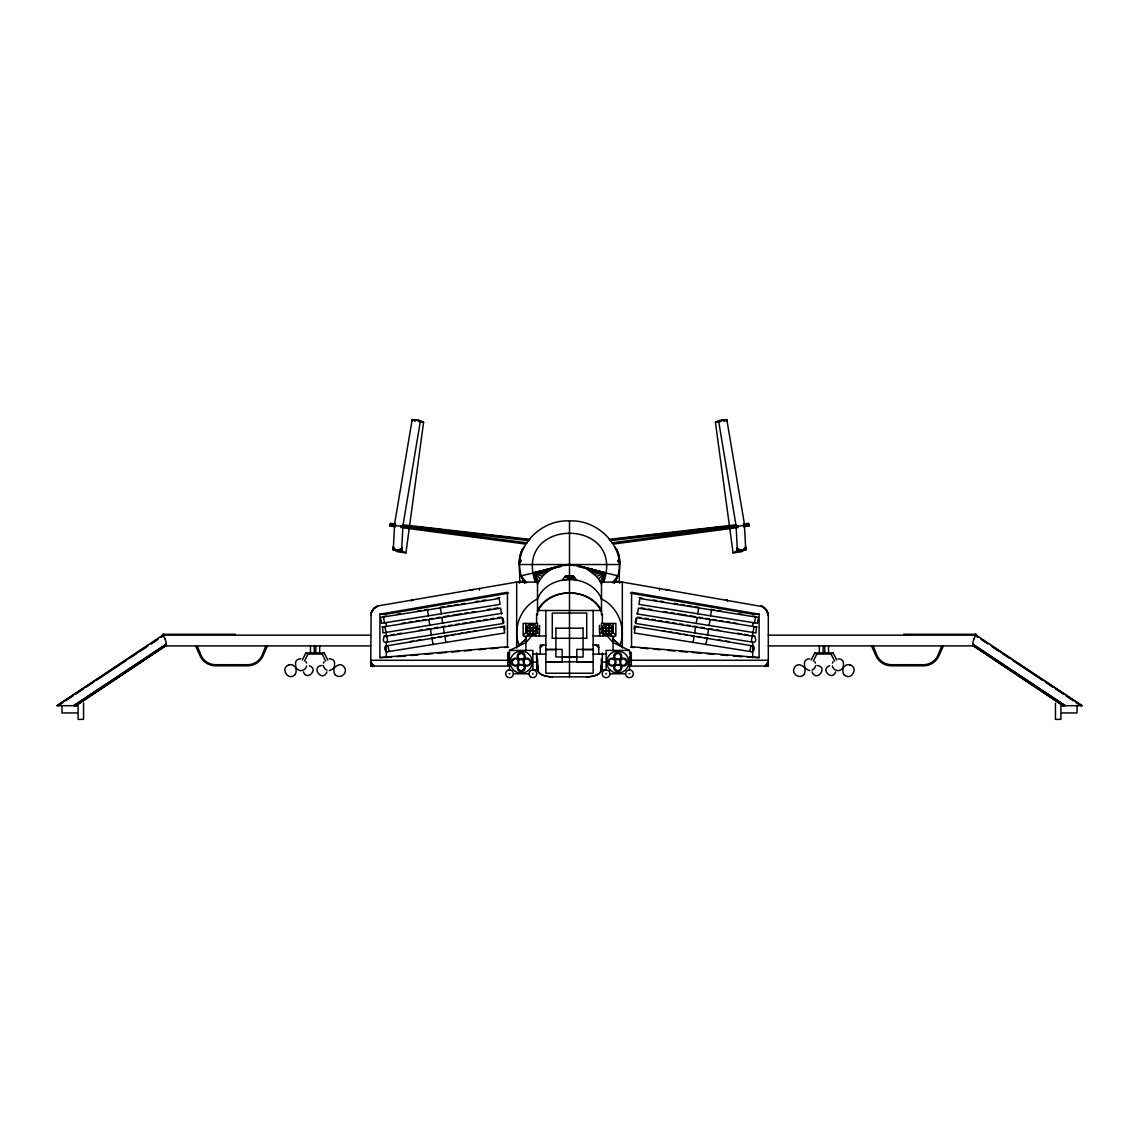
<?xml version="1.0" encoding="UTF-8"?>
<svg xmlns="http://www.w3.org/2000/svg" width="1139" height="1139" viewBox="0 0 1139 1139"><rect width="100%" height="100%" fill="white"/><g stroke="black" fill="none" stroke-linecap="round" stroke-linejoin="round"><path stroke-width="1.5" d="M973.105 645.898L972.749 643.962A10.564 1.509 -73.5 0 1 972.991 642.069L973.902 638.993M748.736 526.019L748.722 524.723L743.454 525.321L748.907 524.695M614.633 546.834C623.033 556.814 618.121 571.593 619.573 583.239M390.093 524.695L395.532 525.421L390.278 524.723L390.307 526.104M402.693 525.748A4.243 1.011 6.8 0 1 397.796 525.862A4.243 1.011 6.8 0 1 394.521 524.381L412.176 419.622L420.362 420.718L423.58 422.327L405.925 552.899L401.611 550.735L401.768 547.631M405.925 552.899L397.596 551.789L393.268 549.624L393.439 546.521M736.307 525.748A4.243 1.011 -6.8 0 0 741.204 525.862A4.243 1.011 -6.8 0 0 744.479 524.381L726.824 419.622L718.638 420.718L715.42 422.327L733.075 552.899L737.389 550.735L737.232 547.631M402.864 527.215L401.611 550.735L393.268 549.624L394.535 526.104M165.895 645.898L166.251 643.962A10.564 1.509 73.5 0 0 166.009 642.069L165.098 638.993M401.668 548.016L401.611 550.735L393.268 549.624L393.396 546.905M519.427 583.239C520.879 571.593 515.967 556.814 524.367 546.834M733.075 552.899L741.404 551.789L745.732 549.624L745.561 546.521M306.619 665.916L306.59 666.201A5.909 5.909 0 0 1 303.842 669.789L303.301 670.017M509.048 673.79L509.987 673.79M629.013 673.79L629.952 673.79M815.538 665.689L815.481 666.201A5.909 5.909 0 0 1 812.719 669.789L811.979 670.102M401.483 548.372L401.611 550.735L393.268 549.624L393.439 547.289M603.741 582.086C626.037 516.992 512.963 516.992 535.259 582.086M614.305 583.296C632.131 553.654 600.808 518.8 569.5 520.979C538.192 518.8 506.869 553.654 524.695 583.296M718.837 422.327L722.994 420.063L727.123 421.003M634.067 629.269L634.537 626.336L638.039 626.906M635.178 622.72L635.889 618.335M635.291 627.119L634.338 632.985L750.387 651.551C754.531 654.042 755.969 644.589 751.341 645.685L634.537 626.336M756.51 626.55L755.969 632.928L637.47 613.992L638.409 608.126L756.979 627.062M693.11 642.481L694.064 636.616M697.694 613.878L698.648 608.012M694.705 633.013L695.658 627.148M696.242 623.489L697.196 617.623M705.981 644.532L706.92 638.68M710.551 615.928L711.505 610.077M707.561 635.064L708.515 629.198M709.099 625.539L710.053 619.687M749.96 651.48L750.9 645.614M751.541 642.012C751.356 626.407 760.895 644.888 751.541 642.012L635.932 623.517L636.872 617.651L752.495 636.146M753.078 632.487L754.032 626.621M754.531 622.876L755.484 617.011M758.218 618.918L757.321 623.289L638.922 604.382L639.862 598.516L758.446 617.452M411.877 421.003L412.318 419.622M412.147 420.604L412.532 419.636M412.389 420.433L412.802 419.665M420.163 422.327L417.629 420.277M419.608 421.402L419.75 420.604M420.02 421.871L420.02 420.647M745.604 546.905L745.732 549.624L737.389 550.735L737.517 548.372M537.508 658.726L537.964 670.985A8.101 8.101 0 0 0 542.378 675.014A28.546 28.546 0 0 0 552.486 676.865L586.514 676.865A28.361 28.133 0 0 0 596.622 675.014A8.13 8.058 0 0 0 601.036 670.985L601.492 658.726M573.017 579.31L576.476 579.822L574.455 577.089A2.492 2.492 0 0 0 573.672 576.405L573.088 576.149A3.004 3.004 0 0 0 572.219 576.021L566.781 576.021A3.004 3.004 0 0 0 565.912 576.149L565.328 576.405A2.492 2.492 0 0 0 564.545 577.089L562.524 579.822L573.672 579.082M736.136 527.215L737.389 550.735L743.496 549.553L745.561 547.289M619.616 561.37L618.349 561.684L619.331 558.224M396.514 549.881L393.268 549.624L393.553 547.674M619.83 645.329C627.176 628.059 617.295 605.934 601.121 598.843M765.18 665.902L768.312 665.902C760.952 667.995 768.825 663.809 768.312 660.278L631.12 660.278M601.492 614.889L601.492 584.35L605.179 572.846L576.476 565.271L569.5 564.531L562.524 565.271L533.821 572.846L537.508 584.35L537.508 614.889M744.465 526.104L745.732 549.624L737.389 550.735L737.759 548.699M323.519 663.14L324.117 661.716M326.921 671.91C322.593 682.959 310.135 666.856 321.91 665.447M832.41 663.14L833.008 661.716M835.613 671.853C832.282 681.592 819.838 669.134 829.562 665.817M267.523 645.898L263.038 655.85A16.914 16.914 0 0 1 247.619 665.802L215.47 665.802A16.914 16.914 0 0 1 200.065 655.85L195.566 645.898M943.434 645.898L938.935 655.85A16.914 16.914 0 0 1 923.53 665.802L891.381 665.802A16.914 16.914 0 0 1 875.962 655.85L871.477 645.898M537.508 584.35C541.224 575.195 549.81 568.745 559.135 566.083M519.384 561.37L520.651 561.684L521.306 560.317M537.508 598.858C548.343 573.116 590.657 573.116 601.492 598.858M537.508 611.899C548.557 587.183 589.276 586.585 601.492 610.504L537.508 610.504C549.724 586.599 590.443 587.183 601.492 611.899M302.319 660.079L305.85 652.989L324.259 652.989L327.804 660.079M304.426 661.133L307.971 654.042L322.138 654.042L324.259 652.989M811.196 660.079L814.741 652.989L833.15 652.989L836.681 660.079M813.317 661.133L816.862 654.042L831.029 654.042L833.15 652.989M614.263 582.912L617.879 575.793L577.63 566.425M601.492 584.35L600.196 581.588L605.179 572.846L573.017 564.745M396.002 549.738L393.268 549.624L393.724 548.044M740.848 550.023L737.389 550.735L738.428 549.283L741.389 550.037M294.83 674.758C299.101 669.946 290.616 659.509 300.881 658.769M803.721 674.758C807.992 669.946 799.507 659.509 809.772 658.769M612.412 582.741L617.879 575.793M531.699 635.961L525.919 642.595L509.517 650.412L509.517 655.395L508.606 655.395L508.606 656.947L509.517 656.947L509.517 658.627L508.606 658.627L508.606 660.15L509.517 660.15L509.517 669.889M572.219 576.021L569.5 579.082L565.328 576.405M382.49 626.55L383.031 632.928L502.271 613.209M503.709 627.119L504.662 632.985L388.613 651.551C384.498 654.057 382.932 644.489 387.659 645.685L504.463 626.336L504.933 629.269M397.611 550.037L401.241 548.699M540.242 647.82L543.047 645.016M525.919 638.979L517.846 646.454L525.919 639.15M600.196 581.588L598.573 578.954L605.179 572.846L579.865 566.083M395.048 549.311L393.268 549.624L394.279 548.742L395.504 549.553M737.332 548.016L737.389 550.735L738.841 549.525M573.088 576.149L569.5 579.082L565.514 576.306M294.802 674.772C287.925 681.635 279.71 667.426 289.092 664.891M803.693 674.772C799.194 679.656 790.85 673.22 794.424 667.625C799.507 660.036 804.647 669.433 809.772 670.586M573.487 576.306L569.5 579.082L565.912 576.149M61.99 705.696L61.99 712.943L78.107 712.943L78.107 705.696L56.95 705.696L162.706 635.163L370.688 635.163M58.374 705.696L62.773 702.749M65.72 700.798L73.067 695.901M76 693.936L83.346 689.038M86.279 687.073L93.626 682.176M96.559 680.225L125.945 660.634M130.344 657.687L136.224 653.772M140.624 650.825L146.504 646.909M156.783 640.061L150.903 643.976L158.25 639.022M166.251 643.962L73.693 705.696L166.28 644.46M75.131 705.696L166.294 644.902M75.644 705.696L166.266 645.258M76.014 705.696L166.209 645.542M56.95 705.696L147.985 645.785M573.672 576.405L569.5 579.082L566.781 576.021M740.307 549.98L737.389 550.735L739.296 549.724M723.749 421.216L726.896 419.636L718.567 420.747L736.036 525.52A4.243 1.011 -6.8 0 0 736.164 525.634M411.293 600.652L413.215 599.854L411.293 600.652A11.077 10.778 80.3 0 1 413.201 599.854M586.258 568.56L596.637 576.476L605.179 572.846L583.14 567.179M535.074 630.864L536.27 629.298L535.074 627.717M603.926 627.717L602.73 629.298L603.926 630.864M393.268 549.624L394.635 549.041M737.389 550.735L739.781 549.881M565.983 564.745L533.821 572.846L538.804 581.588M540.427 578.954L533.821 572.846L555.86 567.179M524.737 582.912L521.121 575.793L561.37 566.425M564.617 565.656L569.5 564.531L575.978 565.271M542.363 576.476L533.821 572.846L552.742 568.56M537.508 582.086L516.679 582.086L378.248 605.863L373.834 608.525L371.129 612.996L370.688 666.059L509.589 666.059M379.913 614.177L507.453 592.266L507.453 646.738L379.913 657.616L379.913 614.177L386.306 614.177L508.606 593.163M544.584 574.17L533.821 572.846L549.81 570.198M382.775 616.655L386.278 616.085M396.756 614.391L400.259 613.836M417.728 611.002L421.231 610.447M424.719 609.878L428.221 609.308M440.451 607.329L443.954 606.774M447.442 606.204L450.944 605.635M454.433 605.08L457.935 604.51M461.423 603.941L464.926 603.385M475.404 601.691L478.907 601.121M482.395 600.552L485.897 599.997M496.376 598.302L499.879 597.733M401.711 623.446L405.199 622.876M408.702 622.307L412.19 621.752M415.692 621.182L419.18 620.613M422.683 620.057L426.171 619.488M429.674 618.918L433.176 618.363M436.664 617.794L440.167 617.224M443.655 616.669L448.894 615.815M452.397 615.245L461.138 613.836M464.627 613.28L468.129 612.711M471.617 612.141L475.12 611.586M487.35 609.607L490.838 609.038M494.34 608.468L497.828 607.913M384.028 636.075L387.516 635.505M391.019 634.936L394.507 634.38M398.009 633.811L401.498 633.241M418.981 630.422L422.469 629.853M425.972 629.298L429.46 628.728M434.714 627.874L438.202 627.318M441.704 626.749L445.192 626.179M448.695 625.624L452.183 625.055M455.685 624.485L459.174 623.93M462.676 623.36L466.164 622.791M469.667 622.236L473.155 621.666M476.657 621.097L480.145 620.541M483.648 619.972L487.136 619.402M490.638 618.847L494.127 618.278M497.629 617.708L501.117 617.153M410.083 641.584L413.571 641.029M417.073 640.46L420.562 639.89M431.055 638.196L434.543 637.626M438.045 637.071L441.533 636.502M445.036 635.932L448.524 635.377M452.026 634.807L455.515 634.238M459.017 633.683L462.505 633.113M466.008 632.544L469.51 631.988M472.998 631.419L476.501 630.849M500.961 626.906L504.463 626.336M386.505 636.146L502.128 617.651L503.068 623.517L387.459 642.012C378.134 644.859 387.616 626.436 387.459 642.012M566.709 576.861L572.291 576.861M715.42 422.327L718.752 421.871M611.842 542.876L738.2 526.118M613.75 544.001L738.172 527.499M743.44 526.802L748.907 525.933M531.714 624.428L531.201 624.485A1.951 1.951 0 0 0 529.834 625.866L529.763 626.365A1.951 1.951 0 0 0 530.731 628.059L532.682 628.059A1.951 1.951 0 0 0 533.664 626.365L533.593 625.895A1.951 1.951 0 0 0 532.212 624.485L531.714 624.827M528.311 627.404L528.795 627.347A1.951 1.951 0 0 1 530.475 628.315L530.475 630.266A1.951 1.951 0 0 1 528.795 631.234L528.311 631.177M289.121 664.877C295.086 662.884 296.453 672.38 302.405 670.373M531.714 633.825L533.266 632.629A1.623 1.623 0 0 0 532.525 630.821L530.902 630.821A1.623 1.623 0 0 0 530.148 632.629L531.714 634.167M607.286 624.428L606.788 624.485A1.951 1.951 0 0 0 605.407 625.866L605.336 626.365A1.951 1.951 0 0 0 606.318 628.059L608.269 628.059A1.951 1.951 0 0 0 609.237 626.365L609.18 625.895A1.951 1.951 0 0 0 607.799 624.485L607.286 624.827M603.941 627.717L605.777 628.472L605.777 630.109A1.637 1.637 0 0 1 603.941 630.864M610.689 631.177L610.205 631.234A1.951 1.951 0 0 1 608.525 630.266L608.525 628.315A1.951 1.951 0 0 1 610.205 627.347L610.689 627.404M329.228 670.586C334.353 669.433 339.493 660.036 344.576 667.625C348.15 673.22 339.806 679.656 335.307 674.772M607.286 633.825L608.852 632.629A1.623 1.623 0 0 0 608.098 630.821L606.475 630.821A1.623 1.623 0 0 0 605.734 632.629L607.286 634.167M382.078 627.062L500.591 608.126L501.53 613.992M594.416 574.17L605.179 572.846L589.19 570.198M609.137 539.373L736.378 524.752M743.411 523.94L748.907 523.314L748.907 526.076M612.682 539.388L619.701 538.576M623.204 538.178L630.223 537.38M633.725 536.967L638.993 536.369M642.496 535.971L649.515 535.159M653.017 534.761L660.036 533.949M663.539 533.55L668.792 532.938M672.309 532.539L679.314 531.728M682.831 531.329L689.835 530.518M693.352 530.119L709.127 528.311M712.63 527.898L719.649 527.101M609.806 540.683L738.172 525.933M563.022 565.271L569.5 564.531L574.383 565.656M380.554 617.452L499.138 598.516L500.078 604.382L381.565 623.304L380.782 618.918M379.913 657.616L391.617 657.16M396.927 656.705L405.783 655.95M411.108 655.495L418.184 654.897M425.274 654.284L432.364 653.686M437.675 653.231L446.531 652.476M451.841 652.021L458.932 651.423M464.242 650.967L471.332 650.369M478.423 649.757L485.499 649.159M490.824 648.703L497.9 648.091M504.99 647.493L508.535 647.194M742.486 549.881L745.732 549.624L745.447 547.674M533.821 572.846L547.076 572.077M742.998 549.738L745.732 549.624L745.276 548.044M519.427 581.417L524.353 581.417M614.647 581.417L619.573 581.417M601.492 582.086L622.321 582.086L762.674 606.66L766.504 610.148L768.312 615.074L768.312 666.059M469.752 590.144L473.739 589.461M669.248 590.144L665.261 589.461M537.508 613.85L536.611 613.85L536.611 623.218M601.492 613.85L602.389 613.85L602.389 623.218M747.383 657.16L759.087 657.616L759.087 614.177L752.694 614.177L630.394 593.163M555.917 628.201L583.083 628.201M537.551 629.298L539.502 629.298M599.498 629.298L601.449 629.298M527.813 635.135L535.601 635.135M603.399 635.135L611.187 635.135M768.312 635.163L976.294 635.163L1082.05 705.696L1060.893 705.696L1060.893 712.943L1077.01 712.943L1077.01 705.696M545.852 635.961L525.919 635.961L525.919 650.412M593.148 635.961L613.081 635.961L613.081 650.412M552.287 638.281L586.713 638.281M545.852 645.016L540.242 645.016L540.242 654.085M593.148 645.016L598.758 645.016L598.758 654.085M164.13 645.898L370.688 645.898M768.312 645.898L974.87 645.898M545.852 649.486L562.153 649.387L562.153 661.958L545.852 661.958M593.148 649.486L576.847 649.387L576.847 661.958L593.148 661.958M545.852 649.572L555.917 649.572M583.083 649.572L593.148 649.572M509.517 650.412L532.895 650.412L532.895 669.889M629.483 669.889L629.483 660.15L630.394 660.15L630.394 658.627L629.483 658.627L629.483 656.947L630.394 656.947L629.483 650.412L606.105 650.412L606.105 669.889M509.517 652.433L507.709 652.433L507.709 665.119L509.517 665.119M629.483 652.433L631.291 652.433L631.291 665.119L629.483 665.119M507.709 654.185L508.606 654.185M532.283 654.085L545.852 654.085M593.148 654.085L606.717 654.085M630.394 654.185L631.291 654.185M562.153 656.89L576.847 656.89M507.709 657.815L508.606 657.815M630.394 657.815L631.291 657.815M537.508 659.994L536.611 659.994L536.611 652.889M601.492 659.994L602.389 659.994M507.88 660.278L370.688 660.278C370.175 663.823 378.048 667.938 370.688 666.016L373.82 665.902M507.709 661.674L509.517 661.674M545.852 661.873L593.148 661.873M629.483 661.674L631.291 661.674M532.895 662.101L536.782 662.101M602.218 662.101L606.105 662.101M370.688 662.756L371.556 662.756M767.444 662.756L768.312 662.756M370.688 663.439L371.855 663.439M767.145 663.439L768.312 663.439M370.688 664.051L372.168 664.051M766.832 664.051L768.312 664.051M370.688 664.578L372.496 664.578M766.504 664.578L768.312 664.578M370.688 665.034L372.809 665.034M766.191 665.034L768.312 665.034M370.688 665.404L373.151 665.404M765.849 665.404L768.312 665.404M370.688 665.689L373.478 665.689M765.522 665.689L768.312 665.689M629.411 666.059L768.312 666.016M534.191 669.889L536.782 669.889L536.782 654.313M604.809 669.889L602.218 669.889L602.389 652.889M513.418 673.79A3.901 3.901 0 0 0 507.567 670.415A3.901 3.901 0 0 0 507.567 677.164A3.901 3.901 0 0 0 513.418 673.79L528.994 673.79M610.006 673.79A3.901 3.901 0 0 0 604.154 670.415A3.901 3.901 0 0 0 604.154 677.164A3.901 3.901 0 0 0 610.006 673.79L625.582 673.79M743.496 549.553L745.732 549.624L745.034 548.4M414.923 419.978L417.6 420.405M591.924 572.077L605.179 572.846M759.087 657.616L631.547 646.738L631.547 592.266L759.087 614.177M630.465 647.194L634.01 647.493M641.1 648.091L648.176 648.703M653.501 649.159L660.577 649.757M667.668 650.369L674.758 650.967M680.068 651.423L687.159 652.021M692.469 652.476L701.325 653.231M706.636 653.686L713.726 654.284M720.816 654.897L727.892 655.495M733.217 655.95L742.073 656.705M395.589 523.94L390.093 523.314L390.093 526.076M402.622 524.752L529.863 539.373M419.351 527.101L426.37 527.898M429.873 528.311L445.648 530.119M449.165 530.518L456.169 531.329M459.686 531.728L466.691 532.539M470.208 532.938L475.461 533.55M478.964 533.949L485.983 534.761M489.485 535.159L496.504 535.971M500.007 536.369L505.275 536.967M508.777 537.38L515.796 538.178M519.299 538.576L526.318 539.388M400.828 525.933L529.194 540.683M400.8 526.118L527.158 542.876M390.093 525.933L395.56 526.802M400.828 527.499L525.25 544.001M838.119 658.769C848.384 659.509 839.899 669.946 844.17 674.758M849.879 664.877C843.914 662.884 842.547 672.38 836.596 670.373M535.059 627.717L533.223 628.472L533.223 630.109A1.637 1.637 0 0 0 535.059 630.864M817.09 665.447C828.865 666.856 816.407 682.959 812.079 671.91M329.228 658.769C339.493 659.509 331.008 669.946 335.279 674.758M420.248 421.871L423.58 422.327M639.121 597.733L642.624 598.302M653.103 599.997L656.605 600.552M660.093 601.121L663.596 601.691M674.074 603.385L677.577 603.941M681.065 604.51L684.567 605.08M688.056 605.635L691.558 606.204M695.046 606.774L698.549 607.329M710.779 609.308L714.281 609.878M717.769 610.447L721.272 611.002M738.741 613.836L742.244 614.391M752.722 616.085L756.225 616.655M641.172 607.913L644.66 608.468M648.162 609.038L651.65 609.607M663.88 611.586L667.383 612.141M670.871 612.711L674.373 613.28M677.862 613.836L686.603 615.245M690.106 615.815L695.345 616.669M698.833 617.224L702.336 617.794M705.824 618.363L709.326 618.918M712.829 619.488L716.317 620.057M719.82 620.613L723.308 621.182M726.81 621.752L730.298 622.307M733.801 622.876L737.289 623.446M637.883 617.153L641.371 617.708M644.873 618.278L648.362 618.847M651.864 619.402L655.352 619.972M658.855 620.541L662.343 621.097M665.845 621.666L669.333 622.236M672.836 622.791L676.324 623.36M679.826 623.93L683.315 624.485M686.817 625.055L690.305 625.624M693.808 626.179L697.296 626.749M700.798 627.318L704.286 627.874M709.54 628.728L713.028 629.298M716.531 629.853L720.019 630.422M737.503 633.241L740.991 633.811M744.493 634.38L747.981 634.936M751.484 635.505L754.972 636.075M662.499 630.849L666.002 631.419M669.49 631.988L672.992 632.544M676.495 633.113L679.983 633.683M683.485 634.238L686.974 634.807M690.476 635.377L693.964 635.932M697.467 636.502L700.955 637.071M704.457 637.626L707.945 638.196M718.438 639.89L721.927 640.46M725.429 641.029L728.917 641.584M743.952 549.311L745.732 549.624L744.721 548.742M398.152 550.023L401.611 550.735L400.942 549.012M398.693 549.98L401.611 550.735L400.572 549.283M725.785 599.854L727.707 600.652L725.785 599.854A11.077 10.778 -80.3 0 1 727.707 600.652M399.219 549.881L401.611 550.735L400.159 549.525M849.908 664.891C859.29 667.426 851.075 681.635 844.198 674.772M835.699 670.017L835.158 669.789A5.909 5.909 0 0 1 832.41 666.201L832.381 665.916M327.021 670.102L326.281 669.789A5.909 5.909 0 0 1 323.519 666.201L323.462 665.689M309.438 665.817C319.162 669.134 306.718 681.592 303.387 671.853M744.365 549.041L745.732 549.624M629.483 650.412L613.081 642.595L607.301 635.961M814.741 652.989L816.862 654.042M305.85 652.989L307.971 654.042M415.251 421.216L412.104 419.636L420.433 420.747L402.964 525.52A4.243 1.011 6.8 0 1 402.836 525.634M399.704 549.724L401.611 550.735M980.75 639.022L988.083 643.848L982.217 640.061M991.015 645.785L1082.05 705.696M992.496 646.909L998.376 650.825M1002.776 653.772L1008.656 657.687M1013.055 660.634L1042.441 680.225M1045.374 682.176L1052.721 687.073M1055.654 689.038L1063 693.936M1065.933 695.901L1073.28 700.798M1076.227 702.749L1080.626 705.696M972.749 643.962L1065.307 705.696L972.72 644.46M972.706 644.902L1063.869 705.696M972.734 645.258L1063.356 705.696M972.791 645.542L1062.986 705.696M613.081 639.15L621.154 646.454L613.081 638.979M595.953 645.016L598.758 647.82M636.729 613.209L637.47 613.992M537.879 598.843C521.705 605.934 511.824 628.059 519.17 645.329M521.121 575.793L526.588 582.741M596.637 576.476L598.573 578.954M831.029 654.042L834.574 661.133M322.138 654.042L325.683 661.133M617.694 560.317L618.349 561.684M814.883 661.716L815.481 663.14M305.992 661.716L306.59 663.14M519.669 558.224L520.651 561.684M726.682 419.622L726.853 420.604M726.468 419.636L726.611 420.433M719.25 420.604L719.392 421.402M718.98 420.647L718.98 421.871M503.111 618.335L503.822 622.72M440.352 608.012L441.306 613.878M444.936 636.616L445.89 642.481M441.804 617.623L442.758 623.489M443.342 627.148L444.295 633.013M427.495 610.077L428.449 615.928M432.08 638.68L433.019 644.532M428.947 619.687L429.901 625.539M430.485 629.198L431.439 635.064M383.516 617.011L384.469 622.876M384.968 626.621L385.922 632.487M388.1 645.614L389.04 651.48M1060.893 713.954L1060.893 719.378L1055.454 719.378L1055.454 703.076M975.482 634.252L975.482 635.163M941.725 645.898L937.952 655.366A15.846 15.846 0 0 1 923.501 664.706L891.41 664.692A15.846 15.846 0 0 1 876.959 655.366L873.172 645.898M903.782 635.163L903.782 634.252L976.294 634.252L976.294 635.163A11.518 1.637 -73.5 0 0 973.902 639.022M828.537 645.898L828.537 652.989M824.75 645.898L824.75 652.989M823.141 645.898L823.141 652.989M819.34 645.898L819.34 652.989M752.694 622.862L752.694 626.336M752.694 631.547L752.694 636.758M752.694 641.969L752.694 657.616M659.453 588.464L659.453 590.144M622.321 582.086L622.321 648.02M615.857 635.904L615.857 623.446L601.449 623.446L601.449 633.184A1.951 1.951 0 0 1 603.129 636.103M613.138 623.446L613.138 633.184M606.105 673.291L606.105 674.288M601.235 665.333L601.235 670.544M599.498 625.396L599.498 633.184M593.148 610.305L593.148 673.234L545.852 673.234L545.852 610.305M586.713 638.367L586.713 613.024L552.287 613.109L552.287 638.367M583.083 628.116L583.083 657.061L555.917 656.975L555.917 628.116M569.5 520.979L569.5 676.865M539.502 625.396L539.502 633.184M537.765 665.333L537.765 670.544M535.871 636.103A1.951 1.951 0 0 1 537.551 633.184L537.551 623.446L523.143 623.446L523.143 635.904M532.895 673.291L532.895 674.288M525.862 623.446L525.862 633.184M516.679 582.086L516.679 648.02M479.547 588.464L479.547 590.144M386.306 622.862L386.306 626.336M386.306 631.547L386.306 636.758M386.306 641.969L386.306 657.616M319.66 645.898L319.66 652.989M315.859 645.898L315.859 652.989M314.25 645.898L314.25 652.989M310.463 645.898L310.463 652.989M265.828 645.898L262.041 655.366A15.846 15.846 0 0 1 247.59 664.706L215.499 664.692A15.846 15.846 0 0 1 201.048 655.366L197.275 645.898M235.218 635.163L235.218 634.252L162.706 634.252L162.706 635.163A11.518 1.637 73.5 0 1 165.098 639.022M163.518 634.252L163.518 635.163M83.546 703.076L83.546 719.378L78.107 719.378L78.107 713.954M522.317 549.169A32.063 32.063 0 0 0 519.427 564.531L619.573 564.531A32.063 32.063 0 0 0 616.683 549.169M552.486 676.865A28.361 28.133 0 0 1 542.378 675.014A8.13 8.058 0 0 1 537.964 670.985M528.282 631.177A1.951 1.951 0 0 1 527.101 630.266L527.101 628.315A1.951 1.951 0 0 1 528.282 627.418M526.844 636.829A1.951 1.951 0 0 1 523.954 635.477A1.951 1.951 0 0 1 526.204 633.213A1.951 1.951 0 0 1 527.556 636.103M537.551 633.184A1.951 1.951 0 0 1 539.245 636.103M586.514 676.865A28.546 28.546 0 0 0 596.622 675.014A8.101 8.101 0 0 0 601.036 670.985M610.718 631.177A1.951 1.951 0 0 0 611.899 630.266L611.899 628.315A1.951 1.951 0 0 0 610.718 627.418M611.444 636.103A1.951 1.951 0 0 1 612.796 633.213A1.951 1.951 0 0 1 615.046 635.477A1.951 1.951 0 0 1 612.156 636.829M599.755 636.103A1.951 1.951 0 0 1 601.449 633.184M511.596 661.09L511.995 664.051A3.901 3.901 0 0 0 514.358 665.859L515.355 666.002A3.901 3.901 0 0 0 518.729 664.051L518.729 660.15A3.901 3.901 0 0 0 515.355 658.2L514.358 658.342A3.901 3.901 0 0 0 511.995 660.15L511.596 661.09M512.223 661.261L512.536 663.724L514.515 665.247A3.26 3.26 0 0 0 518.188 663.724L518.188 660.478A3.26 3.26 0 0 0 514.515 658.954L512.223 661.246M517.448 655.252L517.305 656.263A3.901 3.901 0 0 0 519.256 659.638L523.157 659.638A3.901 3.901 0 0 0 525.107 656.263L524.965 655.252A3.901 3.901 0 0 0 522.217 652.49L520.196 652.49A3.901 3.901 0 0 0 517.448 655.252M527.215 628.87L528.368 630.864A1.623 1.623 0 0 0 530.204 630.109L530.204 628.472A1.623 1.623 0 0 0 528.368 627.717L527.215 628.87M523.285 661.09L523.669 664.051A3.901 3.901 0 0 0 527.044 666.002L528.055 665.859A3.901 3.901 0 0 0 528.055 658.342L527.044 658.2A3.901 3.901 0 0 0 523.669 660.15L523.285 661.09M523.897 661.261L524.225 663.738A3.26 3.26 0 0 0 527.898 665.247C534.319 663.055 526.104 654.825 523.897 661.261M525.107 667.938L524.965 668.949A3.901 3.901 0 0 1 517.448 668.949L517.305 667.938A3.901 3.901 0 0 1 519.256 664.578L523.157 664.578A3.901 3.901 0 0 1 525.107 667.938M532.753 628.785L532.938 630.266A1.951 1.951 0 0 0 534.632 631.234L535.116 631.177A1.951 1.951 0 0 0 535.131 627.418L534.632 627.347A1.951 1.951 0 0 0 532.938 628.315L532.753 628.785M533.664 632.216L533.593 632.686A1.951 1.951 0 0 1 529.834 632.715L529.763 632.216A1.951 1.951 0 0 1 530.731 630.522L532.682 630.522A1.951 1.951 0 0 1 533.664 632.216M606.318 629.298L606.062 630.266A1.951 1.951 0 0 1 604.368 631.234L603.884 631.177A1.951 1.951 0 0 1 603.869 627.418L604.368 627.347A1.951 1.951 0 0 1 606.062 628.315L606.318 629.298M608.639 628.87L608.796 630.109A1.623 1.623 0 0 0 610.632 630.864L611.842 629.298L610.632 627.717A1.623 1.623 0 0 0 608.796 628.472L608.639 628.87M609.237 632.216L609.18 632.686A1.951 1.951 0 0 1 605.407 632.715L605.336 632.216A1.951 1.951 0 0 1 606.318 630.522L608.269 630.522A1.951 1.951 0 0 1 609.237 632.216M608.796 661.261L609.123 663.738L611.102 665.247A3.26 3.26 0 0 0 614.775 663.738C617.253 659.666 609.92 656.619 608.796 661.261M614.035 655.252L613.893 656.263A3.901 3.901 0 0 0 615.843 659.638L619.744 659.638A3.901 3.901 0 0 0 621.695 656.263L621.552 655.252A3.901 3.901 0 0 0 618.804 652.49L616.783 652.49A3.901 3.901 0 0 0 614.035 655.252M615.843 662.101L615.331 664.051A3.901 3.901 0 0 1 611.956 666.002L610.945 665.859A3.901 3.901 0 0 1 610.945 658.342L611.956 658.2A3.901 3.901 0 0 1 615.331 660.15L615.843 662.101M619.872 661.09L620.271 664.051A3.901 3.901 0 0 0 623.645 666.002L624.642 665.859A3.901 3.901 0 0 0 627.005 664.051L627.005 660.15A3.901 3.901 0 0 0 624.642 658.342L623.645 658.2A3.901 3.901 0 0 0 620.271 660.15L619.872 661.09M620.499 661.261L620.812 663.724A3.26 3.26 0 0 0 624.485 665.247L626.891 662.101L624.485 658.954A3.26 3.26 0 0 0 620.812 660.478L620.499 661.261M621.695 667.938L621.552 668.949A3.901 3.901 0 0 1 614.035 668.949L613.893 667.938A3.901 3.901 0 0 1 615.843 664.578L619.744 664.578A3.901 3.901 0 0 1 621.695 667.938M530.347 625.582L530.19 625.966A1.58 1.58 0 0 0 530.916 627.746L532.497 627.746A1.58 1.58 0 0 0 533.237 625.966L532.112 624.841L530.347 625.582M518.473 654.683L518.16 655.438A3.161 3.161 0 0 0 519.626 658.997L522.787 658.997A3.161 3.161 0 0 0 524.253 655.438L521.762 653.174L518.473 654.683M524.324 668.778L521.206 671.184L518.088 668.778A3.232 3.232 0 0 1 519.583 665.148L522.815 665.148A3.232 3.232 0 0 1 524.324 668.778M605.92 625.582L605.763 625.966A1.58 1.58 0 0 0 606.503 627.746L608.084 627.746A1.58 1.58 0 0 0 608.81 625.966L607.699 624.841L605.92 625.582M615.06 654.683L614.747 655.438A3.161 3.161 0 0 0 616.213 658.997L619.374 658.997A3.161 3.161 0 0 0 620.84 655.438L618.349 653.174L615.06 654.683M620.912 668.778L617.794 671.184L614.676 668.778A3.232 3.232 0 0 1 616.185 665.148L619.417 665.148A3.232 3.232 0 0 1 620.912 668.778M164.13 635.163L161.197 637.114L164.13 635.163M569.5 576.021L565.3 577.074L569.5 576.021L573.7 577.074L569.5 576.021M977.803 637.085L974.87 635.163L977.803 637.114M378.233 605.82A10.877 10.877 0 0 0 370.744 615.088A11.077 10.778 80.3 0 1 378.248 605.863M528.852 633.996A5.51 5.51 0 0 0 537.224 629.411A5.51 5.51 0 0 0 529.066 624.457A5.51 5.51 0 0 0 528.852 633.996M515.483 671.526A11.02 11.02 0 0 0 532.226 662.343A11.02 11.02 0 0 0 515.91 652.448A11.02 11.02 0 0 0 515.483 671.526M530.945 677.164A3.901 3.901 0 0 0 536.782 673.79A3.901 3.901 0 0 0 530.945 670.415A3.901 3.901 0 0 0 530.945 677.164M768.256 615.088A10.877 10.877 0 0 0 760.767 605.82A11.077 10.778 -80.3 0 1 768.298 615.074M603.485 633.27A5.51 5.51 0 0 0 612.64 630.607A5.51 5.51 0 0 0 605.749 624.001A5.51 5.51 0 0 0 603.485 633.27M610.177 670.059A11.02 11.02 0 0 0 628.5 664.72A11.02 11.02 0 0 0 614.704 651.522A11.02 11.02 0 0 0 610.177 670.059M627.532 677.164A3.901 3.901 0 0 0 633.384 673.79A3.901 3.901 0 0 0 627.532 670.415A3.901 3.901 0 0 0 627.532 677.164"/></g></svg>
